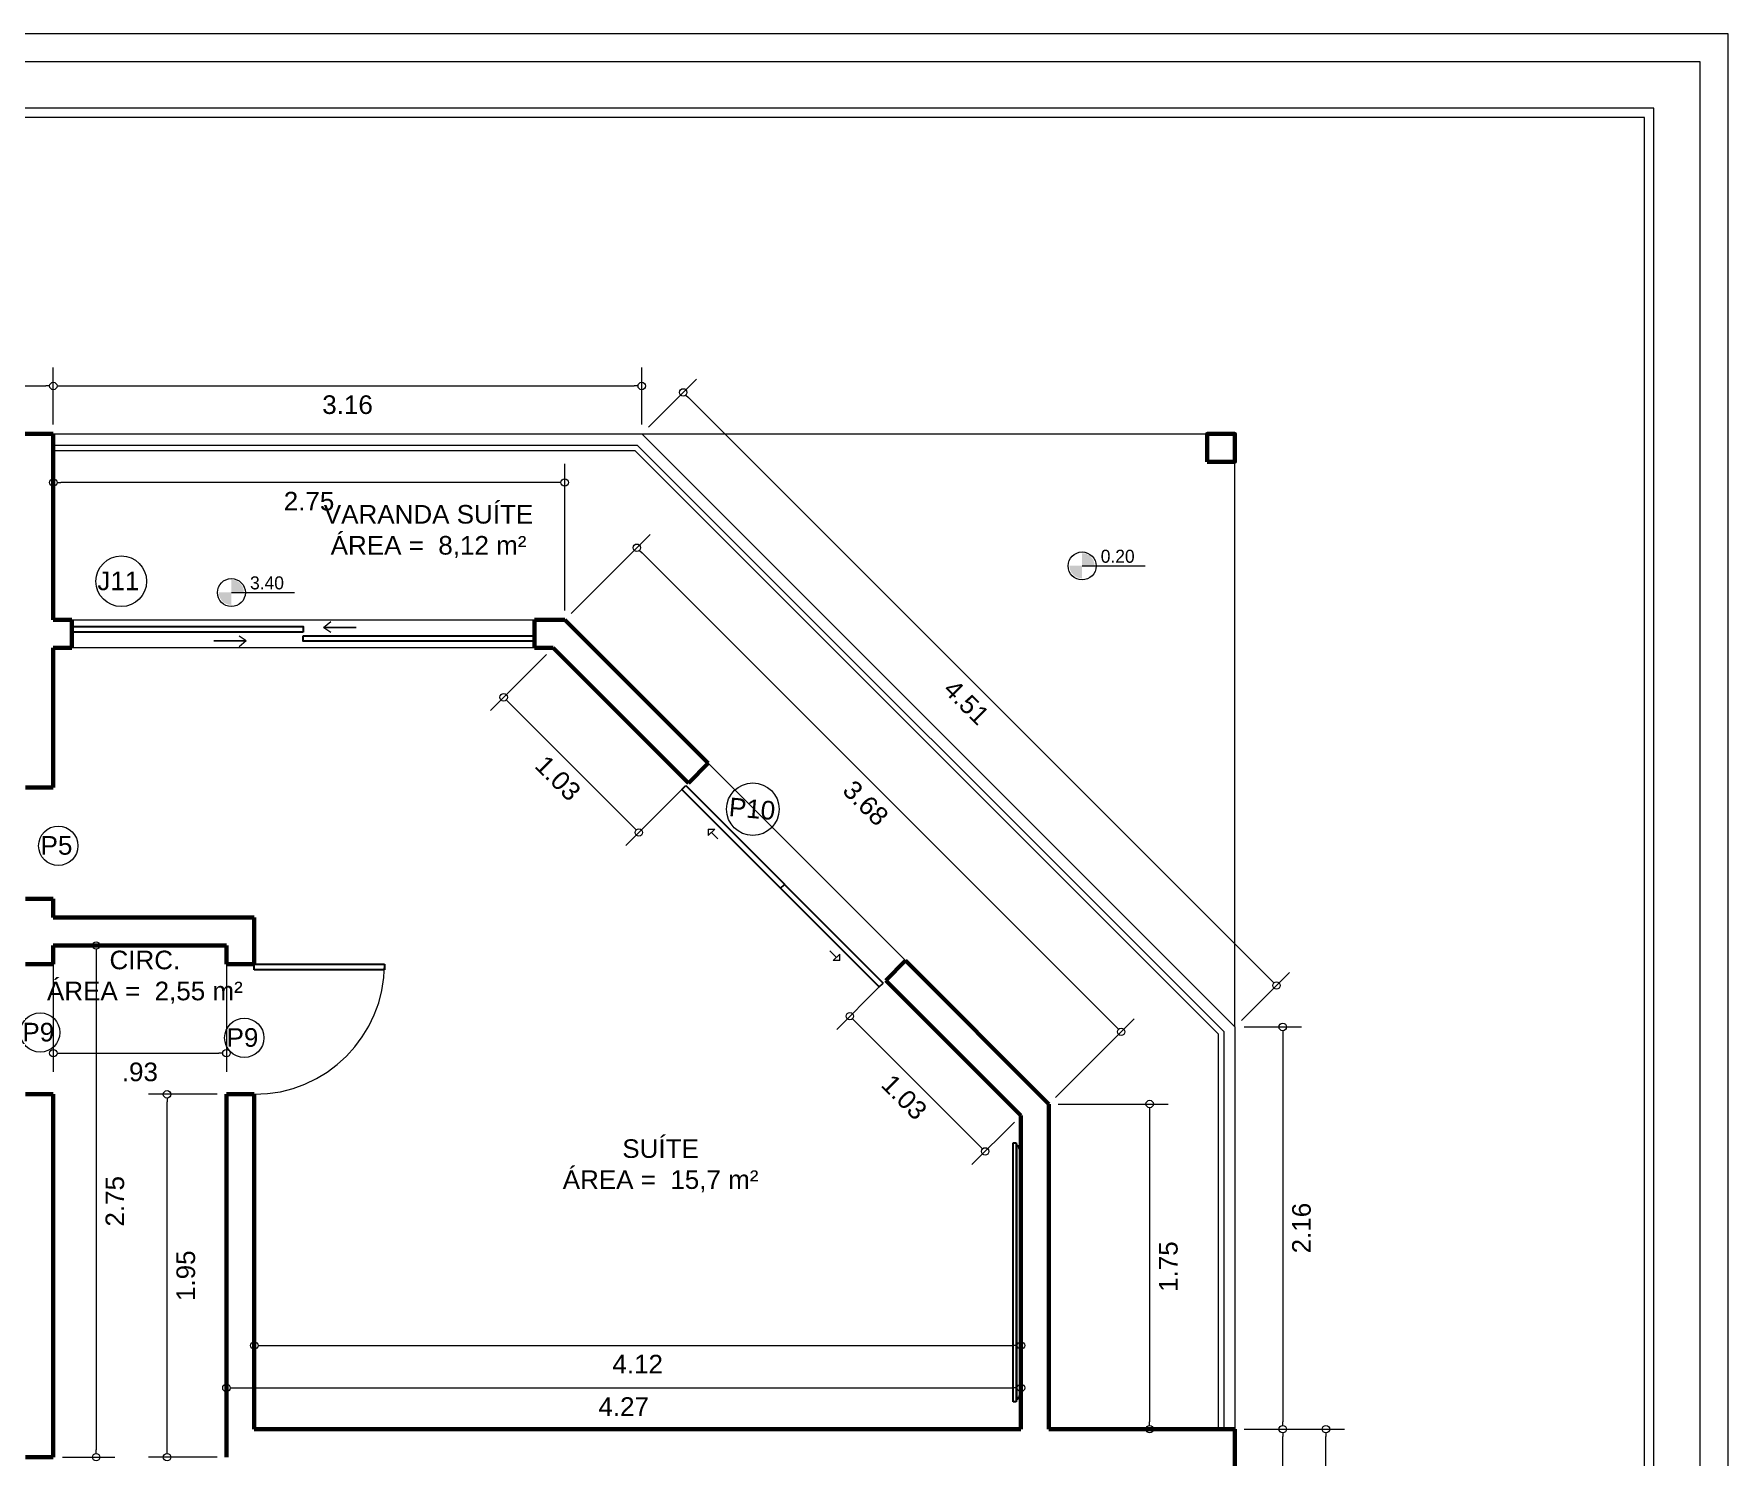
# Model space of a CAD drawing. Header units: millimetres. Extents: x 13 to 97.1, y 11.9 to 71.3.
# Drawn here: x 43.07 to 52.18, y 44.71 to 52.36 of the extents above; entities that cross this region are included whole.
import ezdxf

# ---------------------------------------------------------------- set-up
doc = ezdxf.new("R2010")
doc.units = ezdxf.units.MM
doc.linetypes.add('TRACEJADA', pattern=[19.05, 12.7, -6.35])
for name, color, linetype, lineweight in [('COTAS', 7, 'Continuous', 13), ('DESNÍVEL', 3, 'Continuous', 15), ('JANELA', 2, 'Continuous', 25), ('PAREDE CORTADA', 6, 'Continuous', 60), ('PEITORIL', 4, 'Continuous', 15), ('PORTA', 1, 'Continuous', 25), ('PORTAS', 1, 'Continuous', 25), ('PROJEÇÃO', 7, 'TRACEJADA', 15), ('TEXTO AMBIENTE', 7, 'Continuous', 30), ('TRAÇO FINO', 7, 'Continuous', 13)]:
    doc.layers.add(name, color=color, linetype=linetype, lineweight=lineweight)
doc.layers.add('MOBILIAS', color=7, linetype='Continuous')
doc.styles.get("Standard").update_dxf_attribs({"font": 'arial.ttf'})
doc.styles.add('STYLUS', font='stylu.ttf')
doc.dimstyles.new('Cota Projetos Arquitetônicos', dxfattribs={"dimtxt": 0.1, "dimasz": 0.04, "dimexe": 0.1, "dimexo": 0.05, "dimgap": 0.05, "dimtad": 4, "dimzin": 4, "dimdsep": 46, "dimtxsty": 'Standard', "dimblk": 'DOTBLANK', "dimcen": 0.09, "dimclrd": 7, "dimclre": 7, "dimclrt": 7, "dimadec": 0, "dimazin": 0, "dimtfac": 1, "dimtmove": 2, "dimatfit": 3, "dimfxl": 1, "dimtolj": 1, "dimtzin": 0, "dimlwd": 13, "dimlwe": 13, "dimarcsym": 0})

# ---------------------------------------------------------------- blocks, each defined once
blk = doc.blocks.new('_DotBlank')
at = {"color": 0, "linetype": 'ByBlock', "lineweight": -2}
blk.add_line((-0.5, 0), (-1, 0), dxfattribs=at)
blk.add_circle((0, 0), 0.5, dxfattribs=at)
blk = doc.blocks.new('*D412')
at = {"layer": 'COTAS', "color": 7, "linetype": 'Continuous', "lineweight": 13, "transparency": 16777216}
for p, q in [((43.1792, 49.2632), (43.1792, 50.0519)), ((45.9271, 49.2632), (45.9271, 50.0519)), ((45.8871, 49.9519), (43.2192, 49.9519))]:
    blk.add_line(p, q, dxfattribs=at)
at = {"layer": 'Defpoints', "color": 0, "transparency": 16777216}
for p in [(43.1792, 49.9519), (43.1792, 49.2132), (45.9271, 49.2132)]:
    blk.add_point(p, dxfattribs=at)
at = {"layer": 'COTAS', "color": 7, "lineweight": 13, "transparency": 16777216, "xscale": 0.04, "yscale": 0.04, "zscale": 0.04, "rotation": 180}
blk.add_blockref('_DotBlank', (43.1792, 49.9519), dxfattribs=at)
at = {"layer": 'COTAS', "color": 7, "lineweight": 13, "transparency": 16777216, "xscale": 0.04, "yscale": 0.04, "zscale": 0.04}
blk.add_blockref('_DotBlank', (45.9271, 49.9519), dxfattribs=at)
at = {"layer": 'COTAS', "color": 7, "transparency": 16777216, "insert": (44.5532, 49.8508), "char_height": 0.1, "attachment_point": 5}
blk.add_mtext('\\A1;2.75', dxfattribs=at)
blk = doc.blocks.new('*D413')
at = {"layer": 'COTAS', "color": 7, "linetype": 'Continuous', "lineweight": 13, "transparency": 16777216}
for p, q in [((45.9625, 49.2485), (46.3858, 49.6719)), ((46.3434, 49.5729), (48.8889, 47.0274)), ((48.5646, 46.6465), (48.9879, 47.0698))]:
    blk.add_line(p, q, dxfattribs=at)
at = {"layer": 'Defpoints', "color": 0, "transparency": 16777216}
for p in [(45.9271, 49.2132), (48.9172, 46.9991), (48.5292, 46.6111)]:
    blk.add_point(p, dxfattribs=at)
at = {"layer": 'COTAS', "color": 7, "lineweight": 13, "transparency": 16777216, "xscale": 0.04, "yscale": 0.04, "zscale": 0.04}
for p, rotation in [((46.3151, 49.6012), 135), ((48.9172, 46.9991), 315)]:
    blk.add_blockref('_DotBlank', p, dxfattribs=dict(at, rotation=rotation))
at = {"layer": 'COTAS', "color": 7, "transparency": 16777216, "insert": (47.5447, 48.2287), "char_height": 0.1, "attachment_point": 5, "rotation": 315}
blk.add_mtext('\\A1;3.68', dxfattribs=at)
blk = doc.blocks.new('*D414')
at = {"layer": 'COTAS', "color": 7, "linetype": 'Continuous', "lineweight": 13, "transparency": 16777216}
for p, q in [((48.5792, 46.6111), (49.1706, 46.6111)), ((49.0706, 46.5711), (49.0706, 44.9032)), ((48.5792, 44.8632), (49.1706, 44.8632))]:
    blk.add_line(p, q, dxfattribs=at)
at = {"layer": 'Defpoints', "color": 0, "transparency": 16777216}
for p in [(48.5292, 46.6111), (48.5292, 44.8632), (49.0706, 44.8632)]:
    blk.add_point(p, dxfattribs=at)
at = {"layer": 'COTAS', "color": 7, "lineweight": 13, "transparency": 16777216, "xscale": 0.04, "yscale": 0.04, "zscale": 0.04}
for p, rotation in [((49.0706, 46.6111), 90), ((49.0706, 44.8632), 270)]:
    blk.add_blockref('_DotBlank', p, dxfattribs=dict(at, rotation=rotation))
at = {"layer": 'COTAS', "color": 7, "transparency": 16777216, "insert": (49.1717, 45.7371), "char_height": 0.1, "attachment_point": 5, "rotation": 90}
blk.add_mtext('\\A1;1.75', dxfattribs=at)
blk = doc.blocks.new('*D415')
at = {"layer": 'COTAS', "color": 7, "linetype": 'Continuous', "lineweight": 13, "transparency": 16777216}
for p, q in [((43.1792, 50.2632), (43.1792, 50.5706)), ((46.3413, 50.2632), (46.3413, 50.5706)), ((43.2192, 50.4706), (46.3013, 50.4706))]:
    blk.add_line(p, q, dxfattribs=at)
at = {"layer": 'Defpoints', "color": 0, "transparency": 16777216}
for p in [(46.3413, 50.4706), (43.1792, 50.2132), (46.3413, 50.2132)]:
    blk.add_point(p, dxfattribs=at)
at = {"layer": 'COTAS', "color": 7, "lineweight": 13, "transparency": 16777216, "xscale": 0.04, "yscale": 0.04, "zscale": 0.04, "rotation": 180}
blk.add_blockref('_DotBlank', (43.1792, 50.4706), dxfattribs=at)
at = {"layer": 'COTAS', "color": 7, "lineweight": 13, "transparency": 16777216, "xscale": 0.04, "yscale": 0.04, "zscale": 0.04}
blk.add_blockref('_DotBlank', (46.3413, 50.4706), dxfattribs=at)
at = {"layer": 'COTAS', "color": 7, "transparency": 16777216, "insert": (44.7603, 50.3695), "char_height": 0.1, "attachment_point": 5}
blk.add_mtext('\\A1;3.16', dxfattribs=at)
blk = doc.blocks.new('*D416')
at = {"layer": 'COTAS', "color": 7, "linetype": 'Continuous', "lineweight": 13, "transparency": 16777216}
for p, q in [((46.3767, 50.2485), (46.6349, 50.5068)), ((46.5925, 50.4078), (49.7238, 47.2765)), ((49.5646, 47.0607), (49.8228, 47.3189))]:
    blk.add_line(p, q, dxfattribs=at)
at = {"layer": 'Defpoints', "color": 0, "transparency": 16777216}
for p in [(46.3413, 50.2132), (49.7521, 47.2482), (49.5292, 47.0253)]:
    blk.add_point(p, dxfattribs=at)
at = {"layer": 'COTAS', "color": 7, "lineweight": 13, "transparency": 16777216, "xscale": 0.04, "yscale": 0.04, "zscale": 0.04}
for p, rotation in [((46.5642, 50.4361), 135), ((49.7521, 47.2482), 315)]:
    blk.add_blockref('_DotBlank', p, dxfattribs=dict(at, rotation=rotation))
at = {"layer": 'COTAS', "color": 7, "transparency": 16777216, "insert": (48.0867, 48.7707), "char_height": 0.1, "attachment_point": 5, "rotation": 315}
blk.add_mtext('\\A1;4.51', dxfattribs=at)
blk = doc.blocks.new('*D417')
at = {"layer": 'COTAS', "color": 7, "linetype": 'Continuous', "lineweight": 13, "transparency": 16777216}
for p, q in [((49.5792, 47.0253), (49.8859, 47.0253)), ((49.7859, 46.9853), (49.7859, 44.9032)), ((49.5792, 44.8632), (49.8859, 44.8632))]:
    blk.add_line(p, q, dxfattribs=at)
at = {"layer": 'Defpoints', "color": 0, "transparency": 16777216}
for p in [(49.5292, 47.0253), (49.5292, 44.8632), (49.7859, 44.8632)]:
    blk.add_point(p, dxfattribs=at)
at = {"layer": 'COTAS', "color": 7, "lineweight": 13, "transparency": 16777216, "xscale": 0.04, "yscale": 0.04, "zscale": 0.04}
for p, rotation in [((49.7859, 47.0253), 90), ((49.7859, 44.8632), 270)]:
    blk.add_blockref('_DotBlank', p, dxfattribs=dict(at, rotation=rotation))
at = {"layer": 'COTAS', "color": 7, "transparency": 16777216, "insert": (49.887, 45.9442), "char_height": 0.1, "attachment_point": 5, "rotation": 90}
blk.add_mtext('\\A1;2.16', dxfattribs=at)
blk = doc.blocks.new('*D418')
at = {"layer": 'COTAS', "color": 7, "linetype": 'Continuous', "lineweight": 13, "transparency": 16777216}
for p, q in [((49.5792, 44.8632), (49.8859, 44.8632)), ((49.7859, 41.2032), (49.7859, 44.8232)), ((49.5792, 41.1632), (49.8859, 41.1632))]:
    blk.add_line(p, q, dxfattribs=at)
at = {"layer": 'Defpoints', "color": 0, "transparency": 16777216}
for p in [(49.5292, 44.8632), (49.7859, 44.8632), (49.5292, 41.1632)]:
    blk.add_point(p, dxfattribs=at)
at = {"layer": 'COTAS', "color": 7, "lineweight": 13, "transparency": 16777216, "xscale": 0.04, "yscale": 0.04, "zscale": 0.04}
for p, rotation in [((49.7859, 44.8632), 90), ((49.7859, 41.1632), 270)]:
    blk.add_blockref('_DotBlank', p, dxfattribs=dict(at, rotation=rotation))
at = {"layer": 'COTAS', "color": 7, "transparency": 16777216, "insert": (49.887, 43.0132), "char_height": 0.1, "attachment_point": 5, "rotation": 90}
blk.add_mtext('\\A1;3.70', dxfattribs=at)
blk = doc.blocks.new('*D419')
at = {"layer": 'COTAS', "color": 7, "linetype": 'Continuous', "lineweight": 13, "transparency": 16777216}
for p, q in [((49.5792, 44.8632), (50.1179, 44.8632)), ((50.0179, 41.3532), (50.0179, 44.8232)), ((49.5792, 41.3132), (50.1179, 41.3132))]:
    blk.add_line(p, q, dxfattribs=at)
at = {"layer": 'Defpoints', "color": 0, "transparency": 16777216}
for p in [(49.5292, 44.8632), (50.0179, 44.8632), (49.5292, 41.3132)]:
    blk.add_point(p, dxfattribs=at)
at = {"layer": 'COTAS', "color": 7, "lineweight": 13, "transparency": 16777216, "xscale": 0.04, "yscale": 0.04, "zscale": 0.04}
for p, rotation in [((50.0179, 44.8632), 90), ((50.0179, 41.3132), 270)]:
    blk.add_blockref('_DotBlank', p, dxfattribs=dict(at, rotation=rotation))
at = {"layer": 'COTAS', "color": 7, "transparency": 16777216, "insert": (50.119, 43.0882), "char_height": 0.1, "attachment_point": 5, "rotation": 90}
blk.add_mtext('\\A1;3.55', dxfattribs=at)
blk = doc.blocks.new('*D422')
at = {"layer": 'COTAS', "color": 7, "linetype": 'Continuous', "lineweight": 13, "transparency": 16777216}
for p, q in [((44.0592, 46.6632), (43.6903, 46.6632)), ((43.7903, 44.7532), (43.7903, 46.6232)), ((44.0592, 44.7132), (43.6903, 44.7132))]:
    blk.add_line(p, q, dxfattribs=at)
at = {"layer": 'Defpoints', "color": 0, "transparency": 16777216}
for p in [(43.7903, 46.6632), (44.1092, 46.6632), (44.1092, 44.7132)]:
    blk.add_point(p, dxfattribs=at)
at = {"layer": 'COTAS', "color": 7, "lineweight": 13, "transparency": 16777216, "xscale": 0.04, "yscale": 0.04, "zscale": 0.04}
for p, rotation in [((43.7903, 46.6632), 90), ((43.7903, 44.7132), 270)]:
    blk.add_blockref('_DotBlank', p, dxfattribs=dict(at, rotation=rotation))
at = {"layer": 'COTAS', "color": 7, "transparency": 16777216, "insert": (43.8914, 45.6882), "char_height": 0.1, "attachment_point": 5, "rotation": 90}
blk.add_mtext('\\A1;1.95', dxfattribs=at)
blk = doc.blocks.new('*D423')
at = {"layer": 'COTAS', "color": 7, "linetype": 'Continuous', "lineweight": 13, "transparency": 16777216}
for p, q in [((43.2292, 47.4632), (43.5093, 47.4632)), ((43.4093, 47.4232), (43.4093, 44.7532)), ((43.2292, 44.7132), (43.5093, 44.7132))]:
    blk.add_line(p, q, dxfattribs=at)
at = {"layer": 'Defpoints', "color": 0, "transparency": 16777216}
for p in [(43.1792, 47.4632), (43.1792, 44.7132), (43.4093, 44.7132)]:
    blk.add_point(p, dxfattribs=at)
at = {"layer": 'COTAS', "color": 7, "lineweight": 13, "transparency": 16777216, "xscale": 0.04, "yscale": 0.04, "zscale": 0.04}
for p, rotation in [((43.4093, 47.4632), 90), ((43.4093, 44.7132), 270)]:
    blk.add_blockref('_DotBlank', p, dxfattribs=dict(at, rotation=rotation))
at = {"layer": 'COTAS', "color": 7, "transparency": 16777216, "insert": (43.5103, 46.0882), "char_height": 0.1, "attachment_point": 5, "rotation": 90}
blk.add_mtext('\\A1;2.75', dxfattribs=at)
blk = doc.blocks.new('*D424')
at = {"layer": 'COTAS', "color": 7, "linetype": 'Continuous', "lineweight": 13, "transparency": 16777216}
for p, q in [((43.1792, 47.4132), (43.1792, 46.7843)), ((44.1092, 47.4132), (44.1092, 46.7843)), ((43.2192, 46.8843), (44.0692, 46.8843))]:
    blk.add_line(p, q, dxfattribs=at)
at = {"layer": 'Defpoints', "color": 0, "transparency": 16777216}
for p in [(43.1792, 47.4632), (44.1092, 47.4632), (44.1092, 46.8843)]:
    blk.add_point(p, dxfattribs=at)
at = {"layer": 'COTAS', "color": 7, "lineweight": 13, "transparency": 16777216, "xscale": 0.04, "yscale": 0.04, "zscale": 0.04, "rotation": 180}
blk.add_blockref('_DotBlank', (43.1792, 46.8843), dxfattribs=at)
at = {"layer": 'COTAS', "color": 7, "lineweight": 13, "transparency": 16777216, "xscale": 0.04, "yscale": 0.04, "zscale": 0.04}
blk.add_blockref('_DotBlank', (44.1092, 46.8843), dxfattribs=at)
at = {"layer": 'COTAS', "color": 7, "transparency": 16777216, "insert": (43.6442, 46.7832), "char_height": 0.1, "attachment_point": 5}
blk.add_mtext('\\A1;.93', dxfattribs=at)
blk = doc.blocks.new('*D426')
at = {"layer": 'COTAS', "color": 7, "linetype": 'Continuous', "lineweight": 13, "transparency": 16777216}
for p, q in [((45.8296, 49.0278), (45.5284, 48.7266)), ((45.6274, 48.769), (46.2976, 48.0988)), ((46.5564, 48.301), (46.2551, 47.9998))]:
    blk.add_line(p, q, dxfattribs=at)
at = {"layer": 'Defpoints', "color": 0, "transparency": 16777216}
for p in [(45.865, 49.0632), (46.5918, 48.3364), (46.3259, 48.0705)]:
    blk.add_point(p, dxfattribs=at)
at = {"layer": 'COTAS', "color": 7, "lineweight": 13, "transparency": 16777216, "xscale": 0.04, "yscale": 0.04, "zscale": 0.04}
for p, rotation in [((45.5991, 48.7973), 135.0000000038091), ((46.3259, 48.0705), 315.0000000038091)]:
    blk.add_blockref('_DotBlank', p, dxfattribs=dict(at, rotation=rotation))
at = {"layer": 'COTAS', "color": 7, "transparency": 16777216, "insert": (45.891, 48.3624), "char_height": 0.1, "attachment_point": 5, "rotation": 315}
blk.add_mtext('\\A1;1.03', dxfattribs=at)
blk = doc.blocks.new('*D427')
at = {"layer": 'COTAS', "color": 7, "linetype": 'Continuous', "lineweight": 13, "transparency": 16777216}
for p, q in [((47.6171, 47.2404), (47.3891, 47.0124)), ((47.4881, 47.0548), (48.1583, 46.3846)), ((48.3438, 46.5136), (48.1158, 46.2856))]:
    blk.add_line(p, q, dxfattribs=at)
at = {"layer": 'Defpoints', "color": 0, "transparency": 16777216}
for p in [(47.6524, 47.2757), (48.3792, 46.549), (48.1866, 46.3563)]:
    blk.add_point(p, dxfattribs=at)
at = {"layer": 'COTAS', "color": 7, "lineweight": 13, "transparency": 16777216, "xscale": 0.04, "yscale": 0.04, "zscale": 0.04}
for p, rotation in [((47.4598, 47.0831), 135.0000000038091), ((48.1866, 46.3563), 315.0000000038091)]:
    blk.add_blockref('_DotBlank', p, dxfattribs=dict(at, rotation=rotation))
at = {"layer": 'COTAS', "color": 7, "transparency": 16777216, "insert": (47.7517, 46.6482), "char_height": 0.1, "attachment_point": 5, "rotation": 315}
blk.add_mtext('\\A1;1.03', dxfattribs=at)
blk = doc.blocks.new('*D428')
at = {"layer": 'COTAS', "color": 7, "linetype": 'Continuous', "lineweight": 13, "transparency": 16777216}
for p, q in [((44.2592, 44.9132), (44.2592, 45.4133)), ((48.3792, 44.9132), (48.3792, 45.4133)), ((44.2992, 45.3133), (48.3392, 45.3133))]:
    blk.add_line(p, q, dxfattribs=at)
at = {"layer": 'Defpoints', "color": 0, "transparency": 16777216}
for p in [(48.3792, 45.3133), (44.2592, 44.8632), (48.3792, 44.8632)]:
    blk.add_point(p, dxfattribs=at)
at = {"layer": 'COTAS', "color": 7, "lineweight": 13, "transparency": 16777216, "xscale": 0.04, "yscale": 0.04, "zscale": 0.04, "rotation": 180}
blk.add_blockref('_DotBlank', (44.2592, 45.3133), dxfattribs=at)
at = {"layer": 'COTAS', "color": 7, "lineweight": 13, "transparency": 16777216, "xscale": 0.04, "yscale": 0.04, "zscale": 0.04}
blk.add_blockref('_DotBlank', (48.3792, 45.3133), dxfattribs=at)
at = {"layer": 'COTAS', "color": 7, "transparency": 16777216, "insert": (46.3192, 45.2131), "char_height": 0.1, "attachment_point": 5}
blk.add_mtext('\\A1;4.12', dxfattribs=at)
blk = doc.blocks.new('*D331')
at = {"layer": 'COTAS', "color": 7, "linetype": 'Continuous', "lineweight": 13, "transparency": 16777216}
for p, q in [((44.1092, 44.9132), (44.1092, 45.1852)), ((48.3792, 44.9132), (48.3792, 45.1852)), ((44.1492, 45.0852), (48.3392, 45.0852))]:
    blk.add_line(p, q, dxfattribs=at)
at = {"layer": 'Defpoints', "color": 0, "transparency": 16777216}
for p in [(48.3792, 45.0852), (44.1092, 44.8632), (48.3792, 44.8632)]:
    blk.add_point(p, dxfattribs=at)
at = {"layer": 'COTAS', "color": 7, "lineweight": 13, "transparency": 16777216, "xscale": 0.04, "yscale": 0.04, "zscale": 0.04, "rotation": 180}
blk.add_blockref('_DotBlank', (44.1092, 45.0852), dxfattribs=at)
at = {"layer": 'COTAS', "color": 7, "lineweight": 13, "transparency": 16777216, "xscale": 0.04, "yscale": 0.04, "zscale": 0.04}
blk.add_blockref('_DotBlank', (48.3792, 45.0852), dxfattribs=at)
at = {"layer": 'COTAS', "color": 7, "transparency": 16777216, "insert": (46.2442, 44.985), "char_height": 0.1, "attachment_point": 5}
blk.add_mtext('\\A1;4.27', dxfattribs=at)
blk = doc.blocks.new('*D334')
at = {"layer": 'COTAS', "color": 7, "linetype": 'Continuous', "lineweight": 13, "transparency": 16777216}
for p, q in [((39.8292, 50.2632), (39.8292, 50.5706)), ((43.1792, 50.2632), (43.1792, 50.5706)), ((39.8692, 50.4706), (43.1392, 50.4706))]:
    blk.add_line(p, q, dxfattribs=at)
at = {"layer": 'Defpoints', "color": 0, "transparency": 16777216}
for p in [(43.1792, 50.4706), (39.8292, 50.2132), (43.1792, 50.2132)]:
    blk.add_point(p, dxfattribs=at)
at = {"layer": 'COTAS', "color": 7, "lineweight": 13, "transparency": 16777216, "xscale": 0.04, "yscale": 0.04, "zscale": 0.04, "rotation": 180}
blk.add_blockref('_DotBlank', (39.8292, 50.4706), dxfattribs=at)
at = {"layer": 'COTAS', "color": 7, "lineweight": 13, "transparency": 16777216, "xscale": 0.04, "yscale": 0.04, "zscale": 0.04}
blk.add_blockref('_DotBlank', (43.1792, 50.4706), dxfattribs=at)
at = {"layer": 'COTAS', "color": 7, "transparency": 16777216, "insert": (41.5042, 50.3695), "char_height": 0.1, "attachment_point": 5}
blk.add_mtext('\\A1;3.35', dxfattribs=at)

msp = doc.modelspace()

# ---------------------------------------------------------------- hatches: boundary and pattern name
at = {"layer": 'COTAS'}
h = msp.add_hatch(color=256, dxfattribs=at)
h.paths.add_polyline_path([(48.707, 49.5719), (48.707, 49.5044), (48.7746, 49.5044, 0.414214)])
h.paths.add_polyline_path([(48.707, 49.5044), (48.6395, 49.5044, 0.414214), (48.707, 49.4369)])
h = msp.add_hatch(color=256, dxfattribs=at)
h.paths.add_polyline_path([(44.1355, 49.429), (44.1355, 49.3615), (44.2031, 49.3615, 0.414214)])
h.paths.add_polyline_path([(44.1355, 49.3615), (44.068, 49.3615, 0.414214), (44.1355, 49.2939)])

# ---------------------------------------------------------------- linework, layer by layer
at = {"layer": 'COTAS', "ltscale": 0.06}
for p, q in [((48.7079, 49.5041), (49.0462, 49.5041)), ((44.1364, 49.3612), (44.4747, 49.3612))]:
    msp.add_line(p, q, dxfattribs=at)
at = {"layer": 'COTAS'}
for centre, radius in [((43.5444, 49.421), 0.1361), ((46.9381, 48.1958), 0.1411), ((43.2059, 47.9992), 0.1057), ((43.1082, 46.9956), 0.1057), ((44.2055, 46.9668), 0.1057)]:
    msp.add_circle(centre, radius, dxfattribs=at)
at = {"layer": 'COTAS', "ltscale": 0.06}
for centre in [(48.7078, 49.5032), (44.1363, 49.3603)]:
    msp.add_circle(centre, 0.0751, dxfattribs=at)
at = {"layer": 'DESNÍVEL'}
for p, q in [((46.3413, 50.2132), (49.5292, 50.2132)), ((49.5292, 47.0253), (49.5292, 50.2132)), ((46.6978, 48.4425), (47.7585, 47.3818))]:
    msp.add_line(p, q, dxfattribs=at)
at = {"layer": 'JANELA'}
for points in [[(44.5221, 49.1482), (43.2792, 49.1482), (43.2792, 49.1782), (44.5221, 49.1782)], [(44.5221, 49.1282), (45.765, 49.1282), (45.765, 49.0982), (44.5221, 49.0982)]]:
    msp.add_lwpolyline(points, close=True, dxfattribs=at)
at = {"layer": 'MOBILIAS'}
for p, q in [((48.3363, 45.0095), (48.3363, 46.4028)), ((48.3363, 46.4028), (48.3525, 46.4028)), ((48.3525, 46.4028), (48.3525, 45.0095)), ((48.3566, 45.0219), (48.3566, 46.3902)), ((48.3566, 46.3902), (48.3615, 46.3864)), ((48.3615, 46.3864), (48.365, 46.382)), ((48.365, 46.382), (48.3678, 46.3764)), ((48.3678, 46.3764), (48.371, 46.3705)), ((48.371, 46.3705), (48.374, 46.3607)), ((48.374, 46.3607), (48.3765, 46.3539)), ((48.3765, 46.3539), (48.378, 46.3441)), ((48.378, 46.3441), (48.3792, 46.3384)), ((48.3792, 46.3384), (48.3792, 45.0738)), ((48.3765, 45.0583), (48.378, 45.0681)), ((48.378, 45.0681), (48.3792, 45.0738)), ((48.3525, 45.0095), (48.3363, 45.0095)), ((48.3566, 45.0219), (48.3615, 45.0257)), ((48.3615, 45.0257), (48.365, 45.0301)), ((48.365, 45.0301), (48.3678, 45.0357)), ((48.3678, 45.0357), (48.371, 45.0416)), ((48.371, 45.0416), (48.374, 45.0514)), ((48.374, 45.0514), (48.3765, 45.0583))]:
    msp.add_line(p, q, dxfattribs=at)
for centre, start, end in [((48.3546, 46.3902), 0, 180), ((48.3546, 45.0219), 180, 0)]:
    msp.add_arc(centre, 0.00204, start, end, dxfattribs=at)
at = {"layer": 'PAREDE CORTADA'}
for p, q in [((39.8292, 50.2132), (43.1792, 50.2132)), ((43.1792, 49.2132), (43.1792, 50.2132)), ((43.1792, 49.2132), (43.2792, 49.2132)), ((43.2792, 49.2132), (43.2792, 49.0632)), ((45.765, 49.2132), (45.9271, 49.2132)), ((45.765, 49.0632), (45.765, 49.2132)), ((45.9271, 49.2132), (46.6978, 48.4425)), ((45.9271, 49.2132), (46.6978, 48.4425)), ((45.9271, 49.2132), (46.6978, 48.4425)), ((43.1792, 49.0632), (43.2792, 49.0632)), ((43.1792, 48.3132), (43.1792, 49.0632)), ((45.765, 49.0632), (45.865, 49.0632)), ((45.865, 49.0632), (46.5918, 48.3364)), ((46.5918, 48.3364), (46.6978, 48.4425)), ((43.0292, 48.3132), (43.1792, 48.3132)), ((43.0292, 47.7132), (43.1792, 47.7132)), ((43.1792, 47.6132), (43.1792, 47.7132)), ((43.1792, 47.6132), (44.2592, 47.6132)), ((44.2592, 47.3632), (44.2592, 47.6132)), ((43.1792, 47.4632), (43.2942, 47.4632)), ((43.1792, 47.4632), (44.1092, 47.4632)), ((43.1792, 47.4632), (43.1792, 47.3632)), ((44.1092, 47.4632), (44.1092, 47.3632)), ((43.1825, 47.3632), (43.0293, 47.3632)), ((44.2592, 47.3632), (44.1092, 47.3632)), ((47.6524, 47.2757), (47.7585, 47.3818)), ((47.7585, 47.3818), (48.5292, 46.6111)), ((47.7585, 47.3818), (48.5292, 46.6111)), ((47.7585, 47.3818), (48.5292, 46.6111)), ((47.6524, 47.2757), (48.3792, 46.549)), ((43.0293, 46.6632), (43.1792, 46.6632)), ((43.1792, 44.7132), (43.1792, 46.6632)), ((44.1092, 46.6632), (44.2592, 46.6632)), ((48.3792, 44.8632), (48.3792, 46.549)), ((48.5292, 44.8632), (48.5292, 46.6111)), ((44.2592, 44.8632), (48.3792, 44.8632)), ((48.5292, 44.8632), (49.5292, 44.8632)), ((49.5292, 41.1632), (49.5292, 44.8632)), ((43.0292, 44.7132), (43.1792, 44.7132))]:
    msp.add_line(p, q, dxfattribs=at)
msp.add_lwpolyline([(49.3792, 50.0632), (49.5292, 50.0632), (49.5292, 50.2132), (49.3792, 50.2132)], close=True, dxfattribs=at)
for points in [[(44.1092, 46.6632), (44.1092, 44.7132)], [(44.2592, 46.6632), (44.2592, 44.8632)]]:
    msp.add_lwpolyline(points, dxfattribs=at)
at = {"layer": 'PEITORIL'}
for p, q in [((43.2792, 49.2132), (45.765, 49.2132)), ((45.765, 49.0632), (43.2792, 49.0632))]:
    msp.add_line(p, q, dxfattribs=at)
for points in [[(43.1792, 50.1532), (46.3165, 50.1532), (49.4692, 47.0005), (49.4692, 44.8632)], [(43.1792, 50.1232), (46.3041, 50.1232), (49.4392, 46.988), (49.4392, 44.8632)]]:
    msp.add_lwpolyline(points, dxfattribs=at)
at = {"layer": 'PORTA'}
for p, q in [((44.2591, 47.3632), (44.9591, 47.3632)), ((44.2591, 47.3332), (44.2591, 47.3632)), ((44.9591, 47.3632), (44.9591, 47.3332)), ((44.9591, 47.3332), (44.2591, 47.3332))]:
    msp.add_line(p, q, dxfattribs=at)
at = {"layer": 'PORTAS'}
for p, q in [((46.5564, 48.301), (46.5776, 48.3223)), ((46.5564, 48.301), (47.6171, 47.2404)), ((46.5776, 48.3223), (47.6383, 47.2616)), ((47.0867, 47.7707), (47.1079, 47.7919)), ((47.6171, 47.2404), (47.6383, 47.2616))]:
    msp.add_line(p, q, dxfattribs=at)
at = {"layer": 'PROJEÇÃO'}
msp.add_arc((44.2591, 47.3632), 0.7, 270, 0, dxfattribs=at)
at = {"layer": 'TRAÇO FINO'}
for p, q in [((52.1792, 52.3632), (37.1792, 52.3632)), ((52.1792, 32.3632), (52.1792, 52.3632)), ((52.0292, 52.2132), (37.3292, 52.2132)), ((52.0292, 32.5132), (52.0292, 52.2132)), ((51.7792, 51.9632), (37.5792, 51.9632)), ((51.7292, 51.9132), (37.6292, 51.9132)), ((51.7292, 32.5132), (51.7292, 51.9132)), ((51.7792, 32.5132), (51.7792, 51.9632)), ((46.7332, 48.0889), (46.6978, 48.0536)), ((46.6978, 48.0889), (46.6978, 48.0536)), ((46.6978, 48.0889), (46.7332, 48.0889)), ((46.7155, 48.0712), (46.7509, 48.0359)), ((47.3873, 47.3995), (47.3519, 47.4348)), ((47.4049, 47.4172), (47.3696, 47.3818)), ((47.4049, 47.3818), (47.3696, 47.3818)), ((47.4049, 47.3818), (47.4049, 47.4172))]:
    msp.add_line(p, q, dxfattribs=at)
at = {"layer": 'TRAÇO FINO', "ltscale": 0.06}
for p, q in [((44.6319, 49.1725), (44.6711, 49.2049)), ((44.8057, 49.1725), (44.6319, 49.1725)), ((44.6328, 49.172), (44.6701, 49.1475)), ((44.6336, 49.1725), (44.8057, 49.1725)), ((44.2146, 49.1), (44.0425, 49.1)), ((44.0425, 49.1), (44.2163, 49.1)), ((44.2163, 49.1), (44.1771, 49.0677)), ((44.2154, 49.1006), (44.1781, 49.1251))]:
    msp.add_line(p, q, dxfattribs=at)
at = {"layer": 'TRAÇO FINO'}
msp.add_lwpolyline([(43.1792, 50.2132), (46.3413, 50.2132), (49.5292, 47.0253), (49.5292, 44.8632)], dxfattribs=at)

# ---------------------------------------------------------------- texts
at = {"layer": 'COTAS', "style": 'STYLUS'}
for s, p in [('0.20', (48.8078, 49.5204)), ('3.40', (44.2363, 49.3774))]:
    msp.add_text(s, height=0.07, dxfattribs=at).set_placement(p)
at = {"layer": 'COTAS', "char_height": 0.1, "attachment_point": 9}
for s, insert in [('J11', (43.6413, 49.3716)), ('P5', (43.2816, 47.9498)), ('P9', (43.1838, 46.9461)), ('P9', (44.2811, 46.9174))]:
    msp.add_mtext_dynamic_manual_height_columns(s, width=0.218613, gutter_width=0.75, heights=[0], dxfattribs=dict(at, insert=insert))
at = {"layer": 'COTAS', "insert": (47.0536, 48.1357), "char_height": 0.1, "attachment_point": 9, "rotation": 354.82648}
msp.add_mtext_dynamic_manual_height_columns('P10', width=0.218613, gutter_width=0.75, heights=[0], dxfattribs=at)
at = {"layer": 'TEXTO AMBIENTE', "char_height": 0.1, "attachment_point": 1}
for s, width, heights, insert in [('\\pxqc;VARANDA SUÍTE\\PÁREA =  8,12 m²', 2.249148, [0], (44.071, 49.831)), ('\\pxqc;CIRC.\\PÁREA =  2,55 m²', 1.205972, [0.3754], (43.0681, 47.4354)), ('\\pxqc;SUÍTE\\PÁREA =  15,7 m²', 2.249148, [0], (45.3179, 46.4215))]:
    msp.add_mtext_dynamic_manual_height_columns(s, width=width, gutter_width=12.5, heights=heights, dxfattribs=dict(at, insert=insert))

# ---------------------------------------------------------------- dimensions: what is measured, and where the dimension line sits
at = {"layer": 'COTAS'}
for base, p1, p2, picture, middle in [((43.1792, 50.4706), (39.8292, 50.2132), (43.1792, 50.2132), '*D334', (41.5042, 50.3695)), ((46.3413, 50.4706), (43.1792, 50.2132), (46.3413, 50.2132), '*D415', (44.7603, 50.3695)), ((43.1792, 49.9519), (45.9271, 49.2132), (43.1792, 49.2132), '*D412', (44.5532, 49.8508)), ((44.1092, 46.8843), (43.1792, 47.4632), (44.1092, 47.4632), '*D424', (43.6442, 46.7832)), ((48.3792, 45.3133), (44.2592, 44.8632), (48.3792, 44.8632), '*D428', (46.3192, 45.2131)), ((48.3792, 45.0852), (44.1092, 44.8632), (48.3792, 44.8632), '*D331', (46.2442, 44.985))]:
    dim = msp.add_linear_dim(base=base, p1=p1, p2=p2, dimstyle='Cota Projetos Arquitetônicos', dxfattribs=at)
    dim.commit()
    dim.dimension.update_dxf_attribs({"geometry": picture, "text_midpoint": middle})
for p1, p2, distance, picture, middle in [((46.3413, 50.2132), (49.5292, 47.0253), 0.3152, '*D416', (48.0867, 48.7707)), ((45.9271, 49.2132), (48.5292, 46.6111), 0.5487, '*D413', (47.5447, 48.2287)), ((45.865, 49.0632), (46.5918, 48.3364), -0.3761, '*D426', (45.891, 48.3624)), ((47.6524, 47.2757), (48.3792, 46.549), -0.2724, '*D427', (47.7517, 46.6482))]:
    dim = msp.add_aligned_dim(p1=p1, p2=p2, distance=distance, dimstyle='Cota Projetos Arquitetônicos', dxfattribs=at)
    dim.commit()
    dim.dimension.update_dxf_attribs({"geometry": picture, "text_midpoint": middle})
for base, p1, p2, picture, middle in [((43.4093, 44.7132), (43.1792, 47.4632), (43.1792, 44.7132), '*D423', (43.5103, 46.0882)), ((49.7859, 44.8632), (49.5292, 47.0253), (49.5292, 44.8632), '*D417', (49.887, 45.9442)), ((43.7903, 46.6632), (44.1092, 44.7132), (44.1092, 46.6632), '*D422', (43.8914, 45.6882)), ((49.0706, 44.8632), (48.5292, 46.6111), (48.5292, 44.8632), '*D414', (49.1717, 45.7371)), ((49.7859, 44.8632), (49.5292, 41.1632), (49.5292, 44.8632), '*D418', (49.887, 43.0132)), ((50.0179, 44.8632), (49.5292, 41.3132), (49.5292, 44.8632), '*D419', (50.119, 43.0882))]:
    dim = msp.add_linear_dim(base=base, p1=p1, p2=p2, angle=90, dimstyle='Cota Projetos Arquitetônicos', dxfattribs=at)
    dim.commit()
    dim.dimension.update_dxf_attribs({"geometry": picture, "text_midpoint": middle})

doc.saveas('drawing.dxf')
